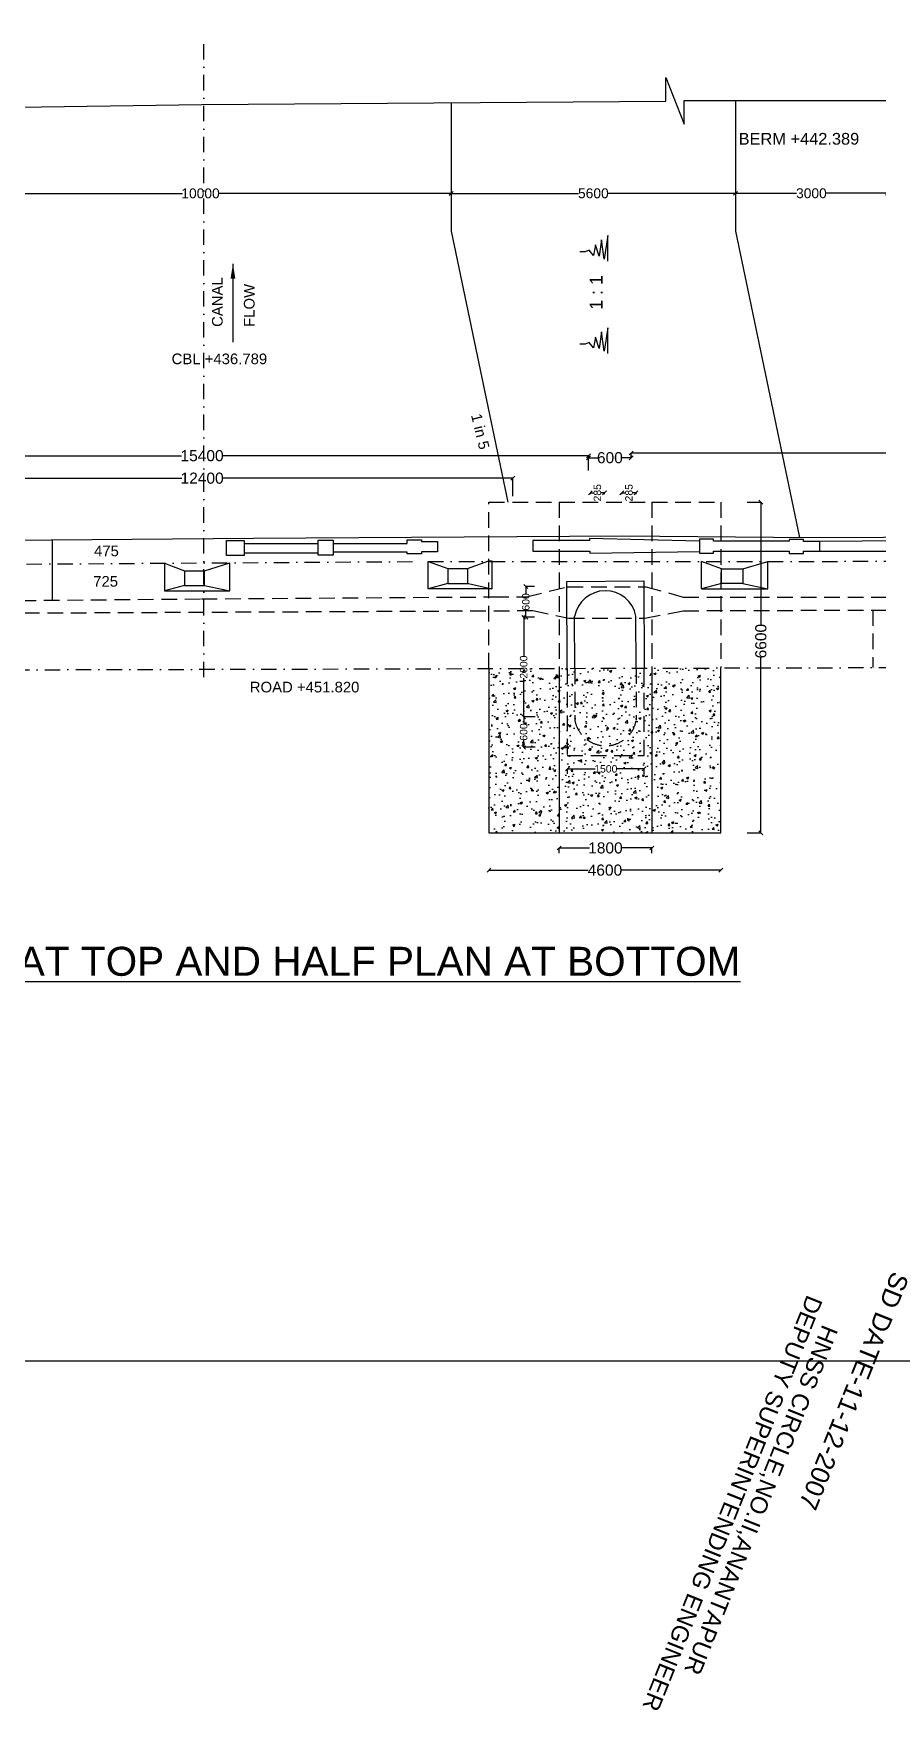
# Model space of a CAD drawing. Header units: inches. Extents: x 20329 to 26884, y 17169 to 22127.
# Drawn here: x 22743 to 24112, y 17169 to 19889 of the extents above; entities that cross this region are included whole.
import ezdxf

# ---------------------------------------------------------------- set-up
doc = ezdxf.new("R2010")
doc.units = ezdxf.units.IN
doc.header["$MEASUREMENT"] = 0
doc.linetypes.add('DASHDOT', pattern=[1, 0.5, -0.25, 0, -0.25])
doc.linetypes.add('HIDDEN', pattern=[9.525, 6.35, -3.175])
for name, color, linetype in [('DIMENSION', 255, 'Continuous'), ('DRAWING', 2, 'Continuous'), ('HATCH', 7, 'Continuous'), ('TEXT', 255, 'Continuous'), ('TXT @ 1', 7, 'Continuous')]:
    doc.layers.add(name, color=color, linetype=linetype)
doc.styles.add('Notes', font='arial.ttf', dxfattribs={"height": 0.1})
doc.styles.get("Standard").update_dxf_attribs({"font": 'arial.ttf'})
doc.dimstyles.get("Standard").update_dxf_attribs({"dimtxt": 12.0625, "dimasz": 6.3125, "dimexe": 0.18, "dimexo": 0.0625, "dimgap": 0.09, "dimtad": 0, "dimtih": 1, "dimtoh": 1, "dimdec": 4, "dimzin": 0, "dimdsep": 46, "dimtxsty": 'Standard', "dimblk": 'OBLIQUE', "dimcen": 0.09, "dimadec": 0, "dimazin": 0, "dimtfac": 1, "dimtdec": 4, "dimtofl": 0, "dimtmove": 0, "dimatfit": 3, "dimfxl": 1, "dimtolj": 1, "dimtzin": 0, "dimarcsym": 0})

# ---------------------------------------------------------------- blocks, each defined once
blk = doc.blocks.new('_Oblique')
at = {"color": 0, "linetype": 'ByBlock', "lineweight": -2}
blk.add_line((-0.5, -0.5), (0.5, 0.5), dxfattribs=at)
blk = doc.blocks.new('*D18')
at = {"layer": 'Defpoints', "color": 0, "transparency": 16777216}
for p in [(23900.7, 19129.1), (23900.7, 18592.7), (23922.8, 18592.7)]:
    blk.add_point(p, dxfattribs=at)
at = {"layer": 'DIMENSION', "color": 0, "lineweight": -2, "transparency": 16777216}
for p, q in [((23900.8, 19129.1), (23923, 19129.1)), ((23922.8, 19129.1), (23922.8, 18930.6)), ((23922.8, 18592.7), (23922.8, 18876.6)), ((23900.8, 18592.7), (23923, 18592.7))]:
    blk.add_line(p, q, dxfattribs=at)
at = {"layer": 'DIMENSION', "color": 0, "lineweight": -2, "transparency": 16777216, "xscale": 6.3125, "yscale": 6.3125, "zscale": 6.3125}
for p, rotation in [((23922.8, 19129.1), 90), ((23922.8, 18592.7), 270)]:
    blk.add_blockref('_Oblique', p, dxfattribs=dict(at, rotation=rotation))
at = {"layer": 'DIMENSION', "color": 0, "transparency": 16777216, "insert": (23922.8, 18903.6), "char_height": 18, "attachment_point": 5, "rotation": 90}
blk.add_mtext('\\A1;6600', dxfattribs=at)
blk = doc.blocks.new('*D19')
at = {"layer": 'Defpoints', "color": 0, "transparency": 16777216}
for p in [(23595.5, 18559.8), (23745.9, 18568), (23745.9, 18559.8)]:
    blk.add_point(p, dxfattribs=at)
at = {"layer": 'DIMENSION', "color": 0, "lineweight": -2, "transparency": 16777216}
for p, q in [((23595.5, 18559.8), (23595.5, 18568.1)), ((23595.5, 18568), (23644.6, 18568)), ((23745.9, 18568), (23696.8, 18568)), ((23745.9, 18559.8), (23745.9, 18568.1))]:
    blk.add_line(p, q, dxfattribs=at)
at = {"layer": 'DIMENSION', "color": 0, "lineweight": -2, "transparency": 16777216, "xscale": 6.3125, "yscale": 6.3125, "zscale": 6.3125, "rotation": 180}
blk.add_blockref('_Oblique', (23595.5, 18568), dxfattribs=at)
at = {"layer": 'DIMENSION', "color": 0, "lineweight": -2, "transparency": 16777216, "xscale": 6.3125, "yscale": 6.3125, "zscale": 6.3125}
blk.add_blockref('_Oblique', (23745.9, 18568), dxfattribs=at)
at = {"layer": 'DIMENSION', "color": 0, "transparency": 16777216, "insert": (23670.7, 18568), "char_height": 18, "attachment_point": 5}
blk.add_mtext('\\A1;1800', dxfattribs=at)
blk = doc.blocks.new('*D20')
at = {"layer": 'Defpoints', "color": 0, "transparency": 16777216}
for p in [(23481.8, 18532), (23857.9, 18532), (23857.9, 18532)]:
    blk.add_point(p, dxfattribs=at)
at = {"layer": 'DIMENSION', "color": 0, "lineweight": -2, "transparency": 16777216}
for p, q in [((23481.8, 18532), (23481.8, 18532.1)), ((23481.8, 18532), (23642.6, 18532)), ((23857.9, 18532), (23697.2, 18532)), ((23857.9, 18532), (23857.9, 18532.1))]:
    blk.add_line(p, q, dxfattribs=at)
at = {"layer": 'DIMENSION', "color": 0, "lineweight": -2, "transparency": 16777216, "xscale": 6.3125, "yscale": 6.3125, "zscale": 6.3125, "rotation": 180}
blk.add_blockref('_Oblique', (23481.8, 18532), dxfattribs=at)
at = {"layer": 'DIMENSION', "color": 0, "lineweight": -2, "transparency": 16777216, "xscale": 6.3125, "yscale": 6.3125, "zscale": 6.3125}
blk.add_blockref('_Oblique', (23857.9, 18532), dxfattribs=at)
at = {"layer": 'DIMENSION', "color": 0, "transparency": 16777216, "insert": (23669.9, 18532), "char_height": 18, "attachment_point": 5}
blk.add_mtext('\\A1;4600', dxfattribs=at)
blk = doc.blocks.new('*D21')
at = {"layer": 'Defpoints', "color": 0, "transparency": 16777216}
for p in [(23555.9, 18992.1), (23541.6, 18942.3), (23555.9, 18942.3)]:
    blk.add_point(p, dxfattribs=at)
at = {"layer": 'TEXT', "color": 0, "lineweight": -2, "transparency": 16777216}
for p, q in [((23555.8, 18992.1), (23541.4, 18992.1)), ((23541.6, 18992.1), (23541.6, 18980.7)), ((23555.8, 18942.3), (23541.4, 18942.3)), ((23541.6, 18942.3), (23541.6, 18953.7))]:
    blk.add_line(p, q, dxfattribs=at)
at = {"layer": 'TEXT', "color": 0, "lineweight": -2, "transparency": 16777216, "xscale": 6.3125, "yscale": 6.3125, "zscale": 6.3125}
for p, rotation in [((23541.6, 18992.1), 90), ((23541.6, 18942.3), 270)]:
    blk.add_blockref('_Oblique', p, dxfattribs=dict(at, rotation=rotation))
at = {"layer": 'TEXT', "color": 0, "transparency": 16777216, "insert": (23541.6, 18967.2), "char_height": 12.1, "attachment_point": 5, "rotation": 90}
blk.add_mtext('\\A1;600', dxfattribs=at)
blk = doc.blocks.new('*D22')
at = {"layer": 'Defpoints', "color": 0, "transparency": 16777216}
for p in [(23555.9, 18942.3), (23538.1, 18780.7), (23555.9, 18780.7)]:
    blk.add_point(p, dxfattribs=at)
at = {"layer": 'TEXT', "color": 0, "lineweight": -2, "transparency": 16777216}
for p, q in [((23555.8, 18942.3), (23537.9, 18942.3)), ((23538.1, 18942.3), (23538.1, 18879.7)), ((23538.1, 18780.7), (23538.1, 18843.3)), ((23555.8, 18780.7), (23537.9, 18780.7))]:
    blk.add_line(p, q, dxfattribs=at)
at = {"layer": 'TEXT', "color": 0, "lineweight": -2, "transparency": 16777216, "xscale": 6.3125, "yscale": 6.3125, "zscale": 6.3125}
for p, rotation in [((23538.1, 18942.3), 90), ((23538.1, 18780.7), 270)]:
    blk.add_blockref('_Oblique', p, dxfattribs=dict(at, rotation=rotation))
at = {"layer": 'TEXT', "color": 0, "transparency": 16777216, "insert": (23538.1, 18861.5), "char_height": 12.1, "attachment_point": 5, "rotation": 90}
blk.add_mtext('\\A1;2000', dxfattribs=at)
blk = doc.blocks.new('*D23')
at = {"layer": 'Defpoints', "color": 0, "transparency": 16777216}
for p in [(23556.7, 18780.7), (23538.1, 18731.6), (23556.7, 18731.6)]:
    blk.add_point(p, dxfattribs=at)
at = {"layer": 'TEXT', "color": 0, "lineweight": -2, "transparency": 16777216}
for p, q in [((23556.6, 18780.7), (23537.9, 18780.7)), ((23538.1, 18780.7), (23538.1, 18769.6)), ((23556.6, 18731.6), (23537.9, 18731.6)), ((23538.1, 18731.6), (23538.1, 18742.7))]:
    blk.add_line(p, q, dxfattribs=at)
at = {"layer": 'TEXT', "color": 0, "lineweight": -2, "transparency": 16777216, "xscale": 6.3125, "yscale": 6.3125, "zscale": 6.3125}
for p, rotation in [((23538.1, 18780.7), 90), ((23538.1, 18731.6), 270)]:
    blk.add_blockref('_Oblique', p, dxfattribs=dict(at, rotation=rotation))
at = {"layer": 'TEXT', "color": 0, "transparency": 16777216, "insert": (23538.1, 18756.1), "char_height": 12.1, "attachment_point": 5, "rotation": 90}
blk.add_mtext('\\A1;600', dxfattribs=at)
blk = doc.blocks.new('*D24')
at = {"layer": 'Defpoints', "color": 0, "transparency": 16777216}
for p in [(23733.3, 18696.3), (23609.3, 18688.2), (23733.3, 18688.2)]:
    blk.add_point(p, dxfattribs=at)
at = {"layer": 'TEXT', "color": 0, "lineweight": -2, "transparency": 16777216}
for p, q in [((23609.3, 18688.3), (23609.3, 18696.5)), ((23609.3, 18696.3), (23653.8, 18696.3)), ((23733.3, 18696.3), (23688.8, 18696.3)), ((23733.3, 18688.3), (23733.3, 18696.5))]:
    blk.add_line(p, q, dxfattribs=at)
at = {"layer": 'TEXT', "color": 0, "lineweight": -2, "transparency": 16777216, "xscale": 6.3125, "yscale": 6.3125, "zscale": 6.3125, "rotation": 180}
blk.add_blockref('_Oblique', (23609.3, 18696.3), dxfattribs=at)
at = {"layer": 'TEXT', "color": 0, "lineweight": -2, "transparency": 16777216, "xscale": 6.3125, "yscale": 6.3125, "zscale": 6.3125}
blk.add_blockref('_Oblique', (23733.3, 18696.3), dxfattribs=at)
at = {"layer": 'TEXT', "color": 0, "transparency": 16777216, "insert": (23671.3, 18696.3), "char_height": 12.06, "attachment_point": 5}
blk.add_mtext('\\A1;1500', dxfattribs=at)
blk = doc.blocks.new('*D25')
at = {"layer": 'Defpoints', "color": 0, "transparency": 16777216}
for p in [(23646.2, 19142.2), (23669.1, 19144.3), (23669.1, 19142.2)]:
    blk.add_point(p, dxfattribs=at)
at = {"layer": 'TEXT', "color": 0, "lineweight": -2, "transparency": 16777216}
for p, q in [((23646.2, 19142.3), (23646.2, 19144.4)), ((23646.2, 19144.3), (23651.4, 19144.3)), ((23669.1, 19144.3), (23663.9, 19144.3)), ((23669.1, 19142.3), (23669.1, 19144.4))]:
    blk.add_line(p, q, dxfattribs=at)
at = {"layer": 'TEXT', "color": 0, "lineweight": -2, "transparency": 16777216, "xscale": 6.3125, "yscale": 6.3125, "zscale": 6.3125, "rotation": 180}
blk.add_blockref('_Oblique', (23646.2, 19144.3), dxfattribs=at)
at = {"layer": 'TEXT', "color": 0, "lineweight": -2, "transparency": 16777216, "xscale": 6.3125, "yscale": 6.3125, "zscale": 6.3125}
blk.add_blockref('_Oblique', (23669.1, 19144.3), dxfattribs=at)
at = {"layer": 'TEXT', "color": 0, "transparency": 16777216, "insert": (23657.7, 19144.3), "char_height": 12.1, "attachment_point": 5, "rotation": 90}
blk.add_mtext('\\A1;285', dxfattribs=at)
blk = doc.blocks.new('*D26')
at = {"layer": 'Defpoints', "color": 0, "transparency": 16777216}
for p in [(23697.3, 19142.2), (23720.3, 19144.3), (23720.3, 19142.2)]:
    blk.add_point(p, dxfattribs=at)
at = {"layer": 'TEXT', "color": 0, "lineweight": -2, "transparency": 16777216}
for p, q in [((23697.3, 19142.3), (23697.3, 19144.4)), ((23697.3, 19144.3), (23702.6, 19144.3)), ((23720.3, 19144.3), (23715.1, 19144.3)), ((23720.3, 19142.3), (23720.3, 19144.4))]:
    blk.add_line(p, q, dxfattribs=at)
at = {"layer": 'TEXT', "color": 0, "lineweight": -2, "transparency": 16777216, "xscale": 6.3125, "yscale": 6.3125, "zscale": 6.3125, "rotation": 180}
blk.add_blockref('_Oblique', (23697.3, 19144.3), dxfattribs=at)
at = {"layer": 'TEXT', "color": 0, "lineweight": -2, "transparency": 16777216, "xscale": 6.3125, "yscale": 6.3125, "zscale": 6.3125}
blk.add_blockref('_Oblique', (23720.3, 19144.3), dxfattribs=at)
at = {"layer": 'TEXT', "color": 0, "transparency": 16777216, "insert": (23708.8, 19144.3), "char_height": 12.1, "attachment_point": 5, "rotation": 90}
blk.add_mtext('\\A1;285', dxfattribs=at)
blk = doc.blocks.new('*D63')
at = {"layer": 'Defpoints', "color": 0, "transparency": 16777216}
for p in [(23643.2, 19204.4), (22389.9, 19180.4), (23643.2, 19180.4)]:
    blk.add_point(p, dxfattribs=at)
at = {"layer": 'DIMENSION', "color": 0, "lineweight": -2, "transparency": 16777216}
for p, q in [((22389.9, 19180.4), (22389.9, 19204.6)), ((22389.9, 19204.4), (22983.4, 19204.4)), ((23643.2, 19204.4), (23049.6, 19204.4)), ((23643.2, 19180.4), (23643.2, 19204.6))]:
    blk.add_line(p, q, dxfattribs=at)
at = {"layer": 'DIMENSION', "color": 0, "lineweight": -2, "transparency": 16777216, "xscale": 6.3125, "yscale": 6.3125, "zscale": 6.3125, "rotation": 180}
blk.add_blockref('_Oblique', (22389.9, 19204.4), dxfattribs=at)
at = {"layer": 'DIMENSION', "color": 0, "lineweight": -2, "transparency": 16777216, "xscale": 6.3125, "yscale": 6.3125, "zscale": 6.3125}
blk.add_blockref('_Oblique', (23643.2, 19204.4), dxfattribs=at)
at = {"layer": 'DIMENSION', "color": 0, "transparency": 16777216, "insert": (23016.5, 19204.4), "char_height": 18, "attachment_point": 5}
blk.add_mtext('\\A1;15400', dxfattribs=at)
blk = doc.blocks.new('*D64')
at = {"layer": 'Defpoints', "color": 0, "transparency": 16777216}
for p in [(23643.2, 19204.6), (23712.6, 19204.6), (23712.6, 19201.1)]:
    blk.add_point(p, dxfattribs=at)
at = {"layer": 'DIMENSION', "color": 0, "lineweight": -2, "transparency": 16777216}
for p, q in [((23643.2, 19204.5), (23643.2, 19201)), ((23643.2, 19201.1), (23657.9, 19201.1)), ((23712.6, 19201.1), (23697.9, 19201.1)), ((23712.6, 19204.5), (23712.6, 19201))]:
    blk.add_line(p, q, dxfattribs=at)
at = {"layer": 'DIMENSION', "color": 0, "lineweight": -2, "transparency": 16777216, "xscale": 6.3125, "yscale": 6.3125, "zscale": 6.3125, "rotation": 180}
blk.add_blockref('_Oblique', (23643.2, 19201.1), dxfattribs=at)
at = {"layer": 'DIMENSION', "color": 0, "lineweight": -2, "transparency": 16777216, "xscale": 6.3125, "yscale": 6.3125, "zscale": 6.3125}
blk.add_blockref('_Oblique', (23712.6, 19201.1), dxfattribs=at)
at = {"layer": 'DIMENSION', "color": 0, "transparency": 16777216, "insert": (23677.9, 19201.1), "char_height": 18, "attachment_point": 5}
blk.add_mtext('\\A1;600', dxfattribs=at)
blk = doc.blocks.new('*D65')
at = {"layer": 'Defpoints', "color": 0, "transparency": 16777216}
for p in [(24948.7, 19208.9), (23712.6, 19201), (24948.7, 19198.4)]:
    blk.add_point(p, dxfattribs=at)
at = {"layer": 'DIMENSION', "color": 0, "lineweight": -2, "transparency": 16777216}
for p, q in [((23712.6, 19201), (23712.6, 19209.1)), ((23712.6, 19208.9), (24297.5, 19208.9)), ((24948.7, 19208.9), (24363.7, 19208.9)), ((24948.7, 19198.5), (24948.7, 19209.1))]:
    blk.add_line(p, q, dxfattribs=at)
at = {"layer": 'DIMENSION', "color": 0, "lineweight": -2, "transparency": 16777216, "xscale": 6.3125, "yscale": 6.3125, "zscale": 6.3125, "rotation": 180}
blk.add_blockref('_Oblique', (23712.6, 19208.9), dxfattribs=at)
at = {"layer": 'DIMENSION', "color": 0, "lineweight": -2, "transparency": 16777216, "xscale": 6.3125, "yscale": 6.3125, "zscale": 6.3125}
blk.add_blockref('_Oblique', (24948.7, 19208.9), dxfattribs=at)
at = {"layer": 'DIMENSION', "color": 0, "transparency": 16777216, "insert": (24330.6, 19208.9), "char_height": 18, "attachment_point": 5}
blk.add_mtext('\\A1;15400', dxfattribs=at)
blk = doc.blocks.new('*D73')
at = {"layer": 'Defpoints', "color": 0, "transparency": 16777216}
for p in [(22607.4, 19619.2), (23420.5, 19630), (23420.5, 19630)]:
    blk.add_point(p, dxfattribs=at)
at = {"layer": 'TEXT', "color": 0, "lineweight": -2, "transparency": 16777216}
for p, q in [((22607.4, 19619.3), (22607.4, 19630.2)), ((22607.4, 19630), (22984.6, 19630)), ((23420.5, 19630), (23043.4, 19630)), ((23420.5, 19630), (23420.5, 19630.2))]:
    blk.add_line(p, q, dxfattribs=at)
at = {"layer": 'TEXT', "color": 0, "lineweight": -2, "transparency": 16777216, "xscale": 6.3125, "yscale": 6.3125, "zscale": 6.3125, "rotation": 180}
blk.add_blockref('_Oblique', (22607.4, 19630), dxfattribs=at)
at = {"layer": 'TEXT', "color": 0, "lineweight": -2, "transparency": 16777216, "xscale": 6.3125, "yscale": 6.3125, "zscale": 6.3125}
blk.add_blockref('_Oblique', (23420.5, 19630), dxfattribs=at)
at = {"layer": 'TEXT', "color": 0, "transparency": 16777216, "insert": (23014, 19630), "char_height": 16, "attachment_point": 5}
blk.add_mtext('\\A1;10000', dxfattribs=at)
blk = doc.blocks.new('*D74')
at = {"layer": 'Defpoints', "color": 0, "transparency": 16777216}
for p in [(23420.5, 19641.5), (23881.6, 19641.5), (23881.6, 19630.1)]:
    blk.add_point(p, dxfattribs=at)
at = {"layer": 'TEXT', "color": 0, "lineweight": -2, "transparency": 16777216}
for p, q in [((23420.5, 19641.5), (23420.5, 19629.9)), ((23420.5, 19630.1), (23627.1, 19630.1)), ((23881.6, 19630.1), (23675, 19630.1)), ((23881.6, 19641.5), (23881.6, 19629.9))]:
    blk.add_line(p, q, dxfattribs=at)
at = {"layer": 'TEXT', "color": 0, "lineweight": -2, "transparency": 16777216, "xscale": 6.3125, "yscale": 6.3125, "zscale": 6.3125, "rotation": 180}
blk.add_blockref('_Oblique', (23420.5, 19630.1), dxfattribs=at)
at = {"layer": 'TEXT', "color": 0, "lineweight": -2, "transparency": 16777216, "xscale": 6.3125, "yscale": 6.3125, "zscale": 6.3125}
blk.add_blockref('_Oblique', (23881.6, 19630.1), dxfattribs=at)
at = {"layer": 'TEXT', "color": 0, "transparency": 16777216, "insert": (23651.1, 19630.1), "char_height": 16, "attachment_point": 5}
blk.add_mtext('\\A1;5600', dxfattribs=at)
blk = doc.blocks.new('*D75')
at = {"layer": 'Defpoints', "color": 0, "transparency": 16777216}
for p in [(24127.8, 19645.5), (23881.6, 19637.7), (24127.8, 19630.2)]:
    blk.add_point(p, dxfattribs=at)
at = {"layer": 'TEXT', "color": 0, "lineweight": -2, "transparency": 16777216}
for p, q in [((24127.8, 19645.5), (24127.8, 19630)), ((23881.6, 19637.6), (23881.6, 19630)), ((23881.6, 19630.2), (23980.8, 19630.2)), ((24127.8, 19630.2), (24028.7, 19630.2))]:
    blk.add_line(p, q, dxfattribs=at)
at = {"layer": 'TEXT', "color": 0, "lineweight": -2, "transparency": 16777216, "xscale": 6.3125, "yscale": 6.3125, "zscale": 6.3125, "rotation": 180}
blk.add_blockref('_Oblique', (23881.6, 19630.2), dxfattribs=at)
at = {"layer": 'TEXT', "color": 0, "lineweight": -2, "transparency": 16777216, "xscale": 6.3125, "yscale": 6.3125, "zscale": 6.3125}
blk.add_blockref('_Oblique', (24127.8, 19630.2), dxfattribs=at)
at = {"layer": 'TEXT', "color": 0, "transparency": 16777216, "insert": (24004.7, 19630.2), "char_height": 16, "attachment_point": 5}
blk.add_mtext('\\A1;3000', dxfattribs=at)
blk = doc.blocks.new('*D146')
at = {"layer": 'Defpoints', "color": 0, "transparency": 16777216}
for p in [(23520.5, 19167.9), (22512.7, 19138.6), (23520.5, 19138.6)]:
    blk.add_point(p, dxfattribs=at)
at = {"layer": 'DIMENSION', "color": 0, "lineweight": -2, "transparency": 16777216}
for p, q in [((22512.7, 19138.7), (22512.7, 19168.1)), ((22512.7, 19167.9), (22983.5, 19167.9)), ((23520.5, 19167.9), (23049.7, 19167.9)), ((23520.5, 19138.7), (23520.5, 19168.1))]:
    blk.add_line(p, q, dxfattribs=at)
at = {"layer": 'DIMENSION', "color": 0, "lineweight": -2, "transparency": 16777216, "xscale": 6.3125, "yscale": 6.3125, "zscale": 6.3125, "rotation": 180}
blk.add_blockref('_Oblique', (22512.7, 19167.9), dxfattribs=at)
at = {"layer": 'DIMENSION', "color": 0, "lineweight": -2, "transparency": 16777216, "xscale": 6.3125, "yscale": 6.3125, "zscale": 6.3125}
blk.add_blockref('_Oblique', (23520.5, 19167.9), dxfattribs=at)
at = {"layer": 'DIMENSION', "color": 0, "transparency": 16777216, "insert": (23016.6, 19167.9), "char_height": 18, "attachment_point": 5}
blk.add_mtext('\\A1;12400', dxfattribs=at)

msp = doc.modelspace()

# ---------------------------------------------------------------- hatches: boundary and pattern name
at = {"layer": 'HATCH'}
h = msp.add_hatch(dxfattribs=at)
h.set_pattern_fill('AR-CONC', color=256, scale=5, style=0)
h.set_pattern_definition([(50, (0, 0), (35.86301, -3.137607), [3.75, -41.25]), (355, (0, 0), (-6.937567, 37.609607), [3, -33]), (100.4514, (2.99, -0.26), (28.92547, 34.471977), [3.18701, -35.057106]), (46.1842, (0, 10), (53.36205, -8.27595), [5.625, -61.875]), (96.6356, (4.447, 9.31), (46.733135, 48.70589), [4.78051, -52.58565]), (351.1842, (0, 10), (46.7331, 48.70593), [4.5, -49.5]), (21, (5, 7.5), (29.845353, -20.130945), [3.75, -41.25]), (326, (5, 7.5), (12.165767, 36.257502), [3, -33]), (71.4514, (7.487, 5.822), (42.01113, 16.126525), [3.18701, -35.057106]), (37.5, (0, 0), (0.607993, 16.6446927), [0, -32.6, 0, -33.5, 0, -33.125]), (7.5, (0, 0), (13.153477, 19.720586), [0, -19.1, 0, -31.85, 0, -12.625]), (327.5, (-11.15, 0), (26.691122, -1.1277436), [0, -12.5, 0, -39, 0, -51.75]), (317.5, (-16.15, 0), (29.159308, 5.00525), [0, -16.25, 0, -25.9, 0, -36.75])])
h.paths.add_polyline_path([(23481.79374, 18859.06641), (23857.92654, 18859.06641), (23857.92654, 18592.68859), (23481.79374, 18592.68859)])

# ---------------------------------------------------------------- linework, layer by layer
at = {"layer": 'DRAWING'}
for points in [[(26852.87028, 17735.62094), (20329.41228, 17735.62094), (20329.41228, 22126.52475), (26852.87028, 22126.52475)], [(23055.88524, 19066.90871), (23084.52924, 19066.90871), (23084.52924, 19042.43023), (23055.88524, 19042.43023)], [(23204.7153, 19067.57713), (23229.09483, 19067.57713), (23229.09483, 19043.05344), (23204.7153, 19043.05344)], [(23644.97823, 19067.01943), (23553.00711, 19067.01943), (23553.00711, 19049.55721), (23645.17864, 19049.55721), (23645.17864, 19046.30311), (23823.30355, 19049.06541), (23823.30355, 19046.0715), (23845.82651, 19046.0715), (23845.82651, 19049.45066), (23968.55744, 19049.45066), (23968.55744, 19045.66382), (23992.05969, 19045.66382), (23992.05969, 19049.53989), (24018.18619, 19049.53989), (24018.18619, 19065.25302), (23992.05969, 19065.25302), (23992.05969, 19068.73798), (23968.55744, 19068.73798), (23968.55744, 19065.73423), (23845.82651, 19065.73423), (23845.82651, 19069.27024), (23823.30355, 19069.27024), (23823.30355, 19065.66991), (23644.97823, 19070.16758), (23644.97823, 19067.01943)], [(23858.78834, 19021.05914), (23893.55629, 19021.05914), (23893.55629, 18997.2678), (23858.78834, 18997.2678)]]:
    msp.add_lwpolyline(points, close=True, dxfattribs=at)
at = {"layer": 'DRAWING', "linetype": 'DASHDOT', "ltscale": 50}
for points in [[(23019.20012, 18845.25706), (23019.20012, 19875.51968)], [(22180.77325, 19025.02896), (23383.05597, 19032.84978), (24021.92457, 19032.96657), (24799.14911, 19035.60194), (25625.37066, 19035.92824)], [(20456.96579, 18851.27468), (25645.75373, 18864.65644)]]:
    msp.add_lwpolyline(points, dxfattribs=at)
at = {"layer": 'DRAWING'}
for points in [[(20532.37354, 19761.08331), (21260.08778, 19765.49182), (21505.71928, 19766.08752), (21906.56737, 19764.87988), (22150.31752, 19765.85956), (22249.43629, 19765.85956), (22249.43629, 19807.55243), (22279.9833, 19730.50265), (22279.9833, 19768.37779), (22606.97506, 19768.37779), (23015.9026, 19773.99934), (23768.77247, 19779.46068), (23768.77247, 19818.02564), (23798.5369, 19742.52369), (23798.5369, 19780.96794), (23881.33311, 19780.96794), (24128.90897, 19780.96794), (24533.43381, 19780.96794), (24776.23313, 19780.96794), (25316.88049, 19780.96794), (25454.17855, 19780.96794)], [(23881.61949, 19780.96794), (23881.61949, 19568.81769), (23985.44848, 19071.86984)], [(23420.50623, 19776.93435), (23420.50623, 19568.81769), (23512.38683, 19129.05736)], [(23674.46931, 19519.86062), (23674.46931, 19561.64963), (23668.61759, 19523.54152), (23664.49971, 19554.93739), (23660.59851, 19528.08851), (23654.53005, 19546.49298), (23651.4958, 19529.38765), (23644.12693, 19538.04858), (23637.625, 19535.23378), (23629.17249, 19535.23378)], [(23674.46931, 19370.1866), (23674.46931, 19411.9756), (23668.61759, 19373.86749), (23664.49971, 19405.26336), (23660.59851, 19378.41449), (23654.53005, 19396.81896), (23651.4958, 19379.71362), (23644.12693, 19388.37455), (23637.625, 19385.55976), (23629.17249, 19385.55976)], [(22180.77325, 19063.33052), (23099.71391, 19070.45739), (23697.63492, 19074.50319), (24004.13067, 19071.6989), (24827.04741, 19075.29389)], [(22773.39251, 19067.92659), (22773.39251, 18970.02757)], [(23084.52924, 19061.93637), (23204.7153, 19061.93637)], [(23084.52924, 19046.68685), (23204.7153, 19046.68685)], [(23229.09483, 19061.93637), (23349.28317, 19061.93637), (23349.28317, 19067.76931), (23372.41857, 19067.76931), (23372.41857, 19065.08571), (23398.32997, 19065.08571), (23398.32997, 19048.46804), (23372.41857, 19048.46804), (23372.41857, 19045.21182), (23349.28317, 19045.21182), (23349.28317, 19048.1249), (23229.09483, 19048.1249)], [(23823.30355, 19065.66991), (23823.30355, 19049.06541)], [(24018.18619, 19049.53989), (24360.96059, 19049.53989), (24360.96059, 19045.91194), (24388.57455, 19045.91194), (24388.57455, 19049.53989), (24653.01523, 19051.62483), (24653.01523, 19048.08521), (24675.22249, 19048.08521), (24675.22249, 19051.62483), (24699.9304, 19051.62483), (24699.9304, 19067.65769), (24675.22249, 19067.65769), (24675.22249, 19070.60216), (24653.01523, 19070.60216), (24653.01523, 19067.75802), (24532.24833, 19067.75802), (24390.08808, 19067.75802), (24390.08808, 19070.47701), (24360.96059, 19070.47701), (24360.96059, 19068.1232), (24018.18619, 19065.25302)], [(22955.49015, 19030.06847), (22955.49015, 18985.06831), (23061.38414, 18985.06831), (23061.38414, 19030.75731)], [(22955.49015, 19030.06847), (22987.84928, 19017.49932), (23020.27151, 19017.49932), (23061.38414, 19030.75731)], [(23383.05597, 19032.84978), (23414.9008, 19021.41231), (23447.1469, 19021.41231), (23481.6447, 19033.72844), (23486.48444, 19033.72844), (23486.48444, 18988.41158), (23383.05597, 18988.41158), (23383.05597, 19032.84978)], [(23414.9008, 19021.41231), (23414.9008, 18997.03191), (23383.05597, 18988.41158)], [(23447.1469, 19021.41231), (23447.1469, 18997.03191)], [(23826.68492, 18988.68651), (23933.87478, 18988.68651), (23933.87478, 19032.95047)], [(23826.68492, 18988.68651), (23826.68492, 19032.93088)], [(23858.78834, 19021.05914), (23826.68492, 19032.93088)], [(23893.55629, 19021.05914), (23933.87478, 19032.95047)], [(22987.84928, 19017.49932), (22987.84928, 18993.84641), (22955.49015, 18985.06831)], [(22987.84928, 18993.84641), (23020.27151, 18993.84641), (23020.27151, 19017.49932)], [(23020.27151, 18993.84641), (23061.38414, 18985.06831)], [(23414.9008, 18997.03191), (23448.74093, 18997.03191), (23486.48444, 18988.41158)], [(23858.78834, 18997.2678), (23826.68492, 18988.68651)], [(23893.55629, 18997.2678), (23933.87478, 18988.68651)], [(23481.79374, 18859.06641), (23481.79374, 18592.68859), (23857.92654, 18592.68859), (23857.92654, 18860.04568)], [(23595.48191, 18859.36884), (23595.48191, 18592.68859)], [(23745.92999, 18859.75684), (23745.92999, 18592.68859)]]:
    msp.add_lwpolyline(points, dxfattribs=at)
at = {"layer": 'DRAWING', "linetype": 'HIDDEN', "ltscale": 4}
for points in [[(23481.79374, 18859.06641), (23481.79374, 19129.05736), (23595.48191, 19129.05736), (23595.48191, 18859.36884)], [(23595.48191, 19129.05736), (23745.92999, 19129.05736), (23745.92999, 18859.75684)], [(23745.92999, 19129.05736), (23857.92654, 19129.05736), (23857.92654, 18860.04568)], [(22180.77325, 18967.18154), (22230.31887, 18967.18154), (22307.95737, 18982.19984), (22429.05408, 18982.19984), (22493.33353, 18967.52263), (23015.84989, 18972.19619), (23488.53306, 18975.37454), (23542.44432, 18975.67877), (23609.24887, 18991.73762), (23736.11411, 18991.73762), (23796.96787, 18975.17202), (24835.50061, 18975.17202), (24921.75035, 18991.77432), (24972.98858, 18991.77432)], [(22180.77325, 18946.67894), (22244.37842, 18946.67894), (22304.54945, 18930.74391), (22426.28426, 18930.74391), (22499.05505, 18948.1881), (23552.82197, 18953.16807), (23611.25707, 18940.85028), (23734.34969, 18940.85028), (23797.03144, 18952.91726), (24831.68989, 18956.59758), (24915.2629, 18941.08029), (24972.98858, 18941.08029)], [(24104.34463, 18954.01039), (24104.34463, 18860.68118)], [(23608.78278, 18859.40314), (23608.78278, 18718.25757), (23733.54571, 18718.25757), (23733.54571, 18859.7249)], [(23621.07583, 18859.43484), (23621.07583, 18775.28306)], [(23720.667, 18859.69169), (23720.667, 18775.28306)]]:
    msp.add_lwpolyline(points, dxfattribs=at)
at = {"layer": 'DRAWING', "ltscale": 4}
for points in [[(23608.78278, 18859.40314), (23608.05476, 19000.54683), (23732.81604, 19001.19035), (23733.54571, 18859.7249)], [(23621.07583, 18859.43484), (23620.64178, 18943.58551)], [(23720.667, 18859.69169), (23720.23295, 18943.84235)]]:
    msp.add_lwpolyline(points, dxfattribs=at)
msp.add_arc((23670.4839, 18934.69235), 50.62929, 10.70768402, 169.88337246, dxfattribs=at)
at = {"layer": 'DRAWING', "linetype": 'HIDDEN', "ltscale": 4}
msp.add_arc((23670.87141, 18784.43318), 50.62929, 190.41215578, 349.58784422, dxfattribs=at)

# ---------------------------------------------------------------- texts
at = {"layer": 'TEXT'}
for s, height, p in [('BERM +442.389', 19.008, (23886.73269, 19709.13931)), ('CBL +436.789', 17.28, (22967.11603, 19352.94627)), ('475', 17.28, (22841.29425, 19041.355)), ('725', 17.28, (22839.95798, 18991.96119)), ('ROAD +451.820', 17.28, (23093.9088, 18820.4115)), ('%%UHALF PLAN AT TOP AND HALF PLAN AT BOTTOM', 47.0360931, (22341.69796, 18360.62398))]:
    msp.add_text(s, height=height, dxfattribs=at).set_placement(p)
for s, height, rotation, p in [('CANAL', 17.28, 90, (23049.91026, 19413.45392)), ('FLOW', 17.28, 90, (23101.64502, 19413.45392)), ('1 : 1', 20.736, 90, (23666.00682, 19441.12803)), ('1 in 5', 17.28, 283.49640291, (23452.55024, 19270.47689))]:
    msp.add_text(s, height=height, rotation=rotation, dxfattribs=at).set_placement(p)
at = {"layer": 'TXT @ 1', "style": 'Notes'}
for s, height, p in [('SD DATE-11-12-2007', 30, (24135.81359, 17882.73508)), ('DEPUTY SUPERINTENDING ENGINEER', 27.5, (23998.11505, 17844.43903)), ('HNSS CIRCLE,NO.II,ANANTAPUR', 27.5, (24022.99005, 17796.21403))]:
    msp.add_text(s, height=height, rotation=248.18539893, dxfattribs=at).set_placement(p)

# ---------------------------------------------------------------- dimensions: what is measured, and where the dimension line sits
at = {"layer": 'DIMENSION'}
for base, p1, p2, text, picture, middle in [((23643.16162, 19204.42879), (22389.86464, 19180.37573), (23643.16162, 19180.37573), '15400', '*D63', (23016.51313, 19204.42879)), ((23712.56657, 19201.13269), (23643.16162, 19204.60879), (23712.56657, 19204.60879), '600', '*D64', (23677.86409, 19201.13269)), ((24948.67488, 19208.94756), (23712.56657, 19200.95269), (24948.67488, 19198.4394), '15400', '*D65', (24330.62072, 19208.94756)), ((23520.52223, 19167.91573), (22512.68629, 19138.63772), (23520.52223, 19138.63772), '12400', '*D146', (23016.60426, 19167.91573)), ((23857.92654, 18531.95948), (23481.79374, 18531.95948), (23857.92654, 18531.95948), '4600', '*D20', (23669.86014, 18531.95948))]:
    dim = msp.add_linear_dim(base=base, p1=p1, p2=p2, text=text, dimstyle='Standard', override={"dimtxt": 18}, dxfattribs=at)
    dim.commit()
    dim.dimension.update_dxf_attribs({"geometry": picture, "text_midpoint": middle})
dim = msp.add_linear_dim(base=(23922.83759, 18592.68859), p1=(23900.71646, 19129.05736), p2=(23900.71646, 18592.68859), angle=270, text='6600', dimstyle='Standard', override={"dimtxt": 18}, dxfattribs=at)
dim.commit()
dim.dimension.update_dxf_attribs({"geometry": '*D18', "text_midpoint": (23922.83759, 18903.59335), "dimtype": 161, "text_rotation": 90})
dim = msp.add_linear_dim(base=(23745.92999, 18567.95162), p1=(23595.48191, 18559.76741), p2=(23745.92999, 18559.76741), text='1800', dimstyle='Standard', override={"dimtxt": 18}, dxfattribs=at)
dim.commit()
dim.dimension.update_dxf_attribs({"geometry": '*D19', "text_midpoint": (23670.70595, 18567.95162), "dimtype": 160})
at = {"layer": 'TEXT'}
for base, p1, p2, text, picture, middle in [((24127.79146, 19630.16345), (23881.61949, 19637.66633), (24127.79146, 19645.53289), '3000', '*D75', (24004.70548, 19630.16345)), ((23420.50623, 19629.97503), (22607.43684, 19619.23992), (23420.50623, 19629.97503), '10000', '*D73', (23013.97153, 19629.97503)), ((23881.61949, 19630.05589), (23420.50623, 19641.51292), (23881.61949, 19641.51292), '5600', '*D74', (23651.06286, 19630.05589))]:
    dim = msp.add_linear_dim(base=base, p1=p1, p2=p2, text=text, dimstyle='Standard', override={"dimtxt": 16}, dxfattribs=at)
    dim.commit()
    dim.dimension.update_dxf_attribs({"geometry": picture, "text_midpoint": middle})
for base, p1, p2, picture, middle in [((23669.13343, 19144.26749), (23646.18706, 19142.22069), (23669.13343, 19142.22069), '*D25', (23657.66024, 19144.26749)), ((23720.29264, 19144.26749), (23697.34626, 19142.22069), (23720.29264, 19142.22069), '*D26', (23708.81945, 19144.26749))]:
    dim = msp.add_linear_dim(base=base, p1=p1, p2=p2, text='285', dimstyle='Standard', override={"dimtxt": 12.1}, dxfattribs=at)
    dim.commit()
    dim.dimension.update_dxf_attribs({"geometry": picture, "text_midpoint": middle, "text_rotation": 90})
for p1, p2, distance, text, picture, middle in [((23555.89704, 18992.14943), (23555.89704, 18942.27816), -14.29223, '600', '*D21', (23541.60482, 18967.21379)), ((23555.89704, 18942.27816), (23555.89704, 18780.73496), -17.8439, '2000', '*D22', (23538.05314, 18861.50656)), ((23556.67474, 18780.73496), (23556.67474, 18731.55293), -18.6216, '600', '*D23', (23538.05314, 18756.14395))]:
    dim = msp.add_aligned_dim(p1=p1, p2=p2, distance=distance, text=text, dimstyle='Standard', override={"dimtxt": 12.1}, dxfattribs=at)
    dim.commit()
    dim.dimension.update_dxf_attribs({"geometry": picture, "text_midpoint": middle, "text_rotation": 90})
dim = msp.add_linear_dim(base=(23733.29454, 18696.32529), p1=(23609.25292, 18688.19836), p2=(23733.29454, 18688.19836), text='1500', dimstyle='Standard', dxfattribs=at)
dim.commit()
dim.dimension.update_dxf_attribs({"geometry": '*D24', "text_midpoint": (23671.27373, 18696.32529)})

# ---------------------------------------------------------------- leaders
msp.add_leader([(23066.59827, 19515.56069), (23066.59827, 19388.90732)], dimstyle='Standard', override={"dimasz": 24}, dxfattribs=at)

doc.saveas('drawing.dxf')
